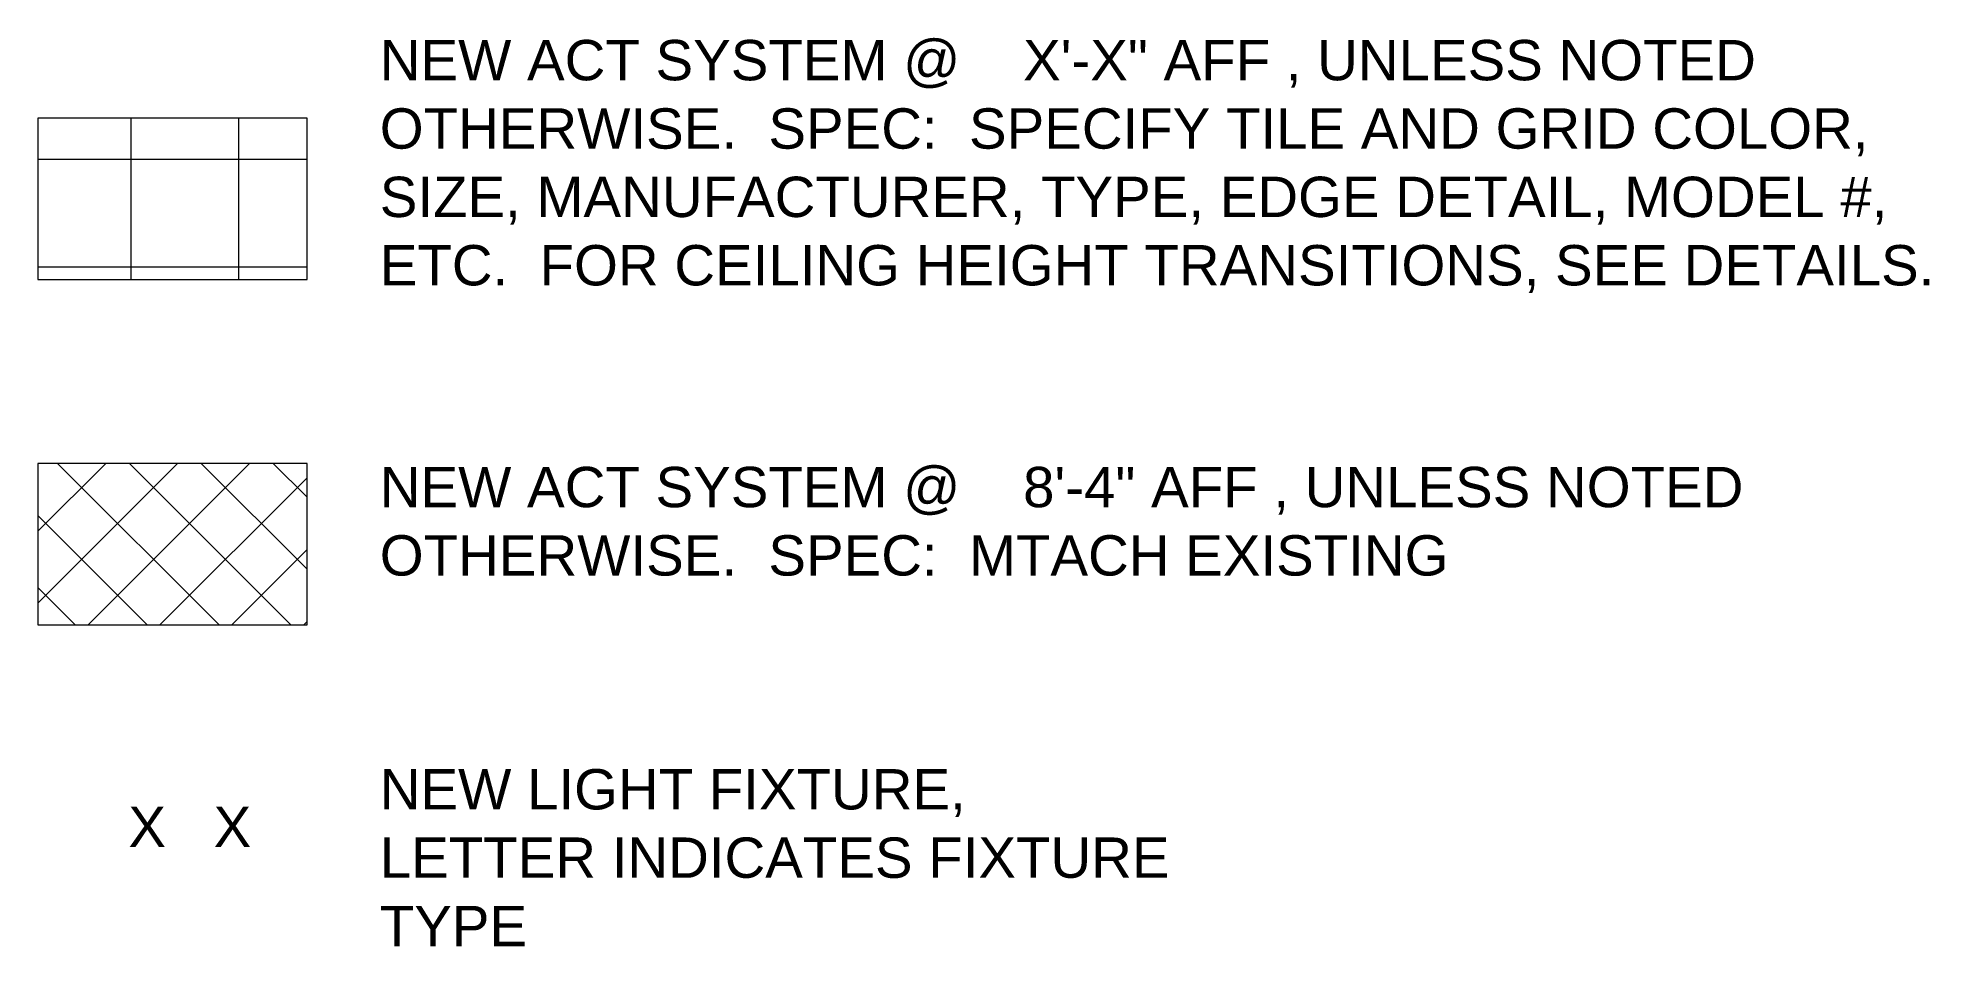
# Model space of a CAD drawing. Header units: inches. Extents: x 1633 to 2054, y -158 to 44.
import ezdxf

# ---------------------------------------------------------------- set-up
doc = ezdxf.new("R2010")
doc.units = ezdxf.units.IN
doc.header["$MEASUREMENT"] = 0
for name, color, linetype, lineweight in [('A-DETL-GENF', 92, 'Continuous', 9), ('A-DETL-THIN', 151, 'Continuous', 9), ('G-ANNO-TEXT', 231, 'Continuous', 9)]:
    doc.layers.add(name, color=color, linetype=linetype, lineweight=lineweight)
doc.styles.add('Swis721 Lt BT', font='swissl.ttf', dxfattribs={"height": 9})

msp = doc.modelspace()

# ---------------------------------------------------------------- hatches: boundary and pattern name
at = {"layer": 'A-DETL-GENF'}
h = msp.add_hatch(dxfattribs=at)
h.set_pattern_fill('FP2_20', style=0, pattern_type=2)
h.set_pattern_definition([(0, (333.512, -30.894), (0, 24), []), (90, (333.512, -30.894), (-24, 1e-15), [])])
h.paths.add_polyline_path([(1692.75, -9.7), (1692.75, 26.3), (1632.75, 26.3), (1632.75, -9.7)], flags=0)
h = msp.add_hatch(dxfattribs=at)
h.set_pattern_fill('FP2_21', style=0, pattern_type=2)
h.set_pattern_definition([(45, (0, 0), (-8.01223, 8.01223), []), (135, (0, 0), (-8.01223, -8.01223), [])])
h.paths.add_polyline_path([(1692.75, -86.7), (1692.75, -50.7), (1632.75, -50.7), (1632.75, -86.7)], flags=0)

# ---------------------------------------------------------------- linework, layer by layer
at = {"layer": 'A-DETL-THIN'}
for p, q in [((1692.75, 26.3), (1632.75, 26.3)), ((1632.75, 26.3), (1632.75, -9.7)), ((1692.75, -9.7), (1692.75, 26.3)), ((1632.75, -9.7), (1692.75, -9.7)), ((1692.75, -50.7), (1632.75, -50.7)), ((1632.75, -50.7), (1632.75, -86.7)), ((1692.75, -50.7), (1632.75, -50.7)), ((1632.75, -50.7), (1632.75, -86.7)), ((1692.75, -86.7), (1692.75, -50.7)), ((1692.75, -86.7), (1692.75, -50.7)), ((1632.75, -86.7), (1692.75, -86.7)), ((1632.75, -86.7), (1692.75, -86.7))]:
    msp.add_line(p, q, dxfattribs=at)

# ---------------------------------------------------------------- texts
at = {"layer": 'G-ANNO-TEXT', "color": 7, "char_height": 9, "attachment_point": 1, "style": 'Swis721 Lt BT'}
for s, insert, width in [('NEW ACT SYSTEM @    X\'-X" AFF , UNLESS NOTED ', (1708.96, 43.75), 356.328), ('OTHERWISE.  SPEC:  SPECIFY TILE AND GRID COLOR, ', (1708.96, 28.5), 385.113), ('SIZE, MANUFACTURER, TYPE, EDGE DETAIL, MODEL #, ', (1708.96, 13.25), 394.809), ('ETC.  FOR CEILING HEIGHT TRANSITIONS, SEE DETAILS.', (1708.96, -2), 396.324), ('NEW ACT SYSTEM @    8\'-4" AFF , UNLESS NOTED ', (1708.96, -51.47), 354.51), ('OTHERWISE.  SPEC:  MTACH EXISTING', (1708.96, -66.72), 272.397), ('NEW LIGHT FIXTURE, ', (1708.96, -118.89), 153.015), ('X', (1652.93, -127.28), 9.09), ('X', (1671.93, -127.28), 9.09), ('LETTER INDICATES FIXTURE ', (1708.96, -134.14), 202.101), ('TYPE', (1708.96, -149.39), 35.754)]:
    msp.add_mtext(s, dxfattribs=dict(at, insert=insert, width=width))

doc.saveas('drawing.dxf')
